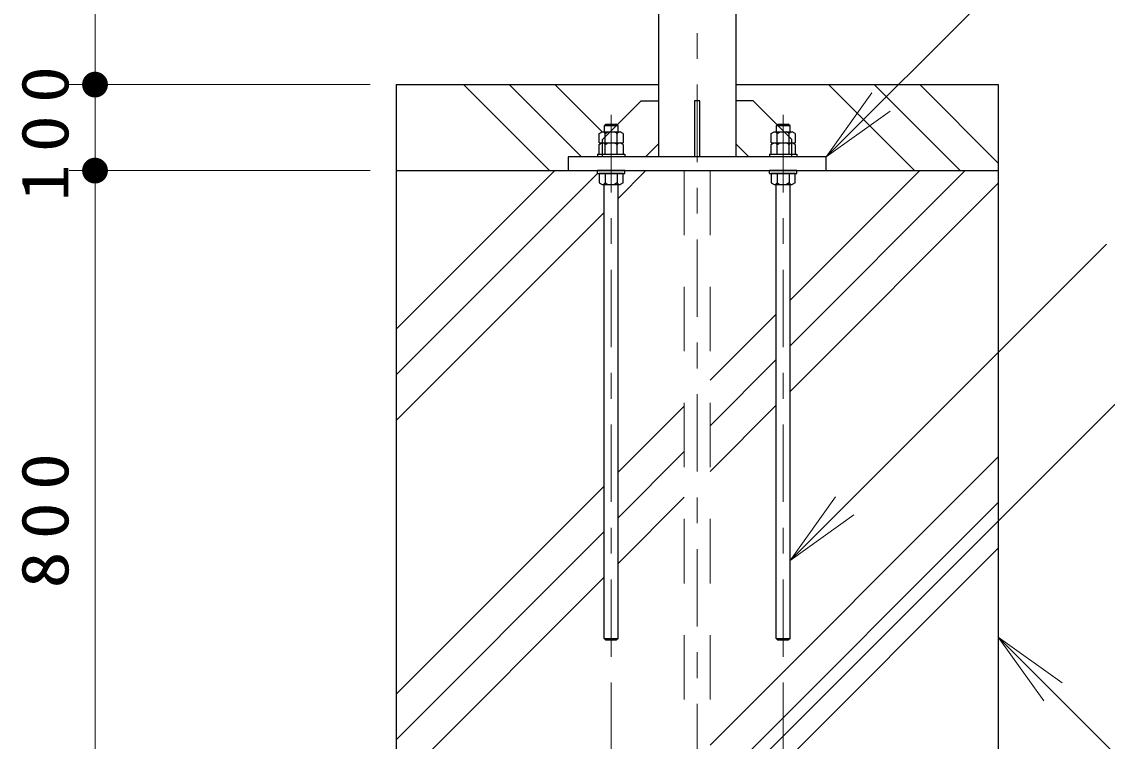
# Model space of a CAD drawing. Units: millimetres on the paper, scale 1:30. Extents: x 895 to 1260, y 297 to 554.
# Drawn here: x 937.57 to 979.64, y 373.96 to 401.85 of the extents above; entities that cross this region are included whole.
import ezdxf

# ---------------------------------------------------------------- set-up
doc = ezdxf.new("R2010")
doc.units = ezdxf.units.MM
doc.linetypes.add('USER1', pattern=[4.5, 2.5, -2])
doc.linetypes.add('USER2', pattern=[6, 3, -1, 1, -1])
doc.layers.add('1_30', color=131, linetype='Continuous', lineweight=25)
doc.styles.add('ＭＳ ゴシック', font='')
doc.styles.get('ＭＳ ゴシック').set_extended_font_data('MS Gothic')

# ---------------------------------------------------------------- blocks, each defined once
blk = doc.blocks.new('filled_dot')
at = {"color": 0, "linetype": 'Continuous', "lineweight": -2, "const_width": 1.25}
blk.add_lwpolyline([(-0.625, 0, 1), (0.625, 0, 1)], format="xyb", close=True, dxfattribs=at)
blk = doc.blocks.new('open_arrow')
at = {"color": 0, "linetype": 'Continuous', "lineweight": -2}
blk.add_lwpolyline([(7.5, 1.25), (0, 0), (7.5, -1.25)], dxfattribs=at)

msp = doc.modelspace()

# ---------------------------------------------------------------- linework, layer by layer
at = {"layer": '1_30', "color": 2, "linetype": 'USER2', "lineweight": 13}
msp.add_line((963.748, 495.414), (963.748, 364.08), dxfattribs=at)
at = {"layer": '1_30', "color": 7, "lineweight": 13}
for p, q in [((940.415, 399.414), (940.415, 408.724)), ((968.748, 396.614), (979.621, 407.487)), ((951.082, 399.414), (939.415, 399.414)), ((940.415, 396.081), (940.415, 399.414)), ((958.028, 396.081), (954.695, 399.414)), ((959.263, 396.614), (956.463, 399.414)), ((960.062, 397.583), (958.231, 399.414)), ((972.171, 396.081), (968.837, 399.414)), ((973.938, 396.081), (970.605, 399.414)), ((975.415, 396.372), (972.373, 399.414)), ((951.082, 396.081), (939.415, 396.081)), ((940.415, 369.414), (940.415, 396.081)), ((952.082, 389.932), (958.231, 396.081)), ((952.082, 388.164), (959.892, 395.974)), ((960.682, 394.996), (961.766, 396.081)), ((967.348, 389.289), (974.141, 396.081)), ((967.348, 391.056), (972.373, 396.081)), ((967.348, 387.521), (975.415, 395.588)), ((952.082, 386.396), (960.148, 394.463)), ((967.348, 380.968), (979.614, 393.234)), ((964.248, 387.956), (966.815, 390.523)), ((964.248, 386.189), (966.815, 388.755)), ((964.34, 371.428), (981.288, 388.377)), ((960.682, 384.39), (963.248, 386.956)), ((964.248, 384.421), (966.815, 386.988)), ((960.682, 382.622), (963.248, 385.189)), ((964.248, 373.814), (975.415, 384.981)), ((952.082, 375.79), (960.148, 383.856)), ((960.682, 380.854), (963.248, 383.421)), ((964.248, 372.047), (975.415, 383.213)), ((952.082, 374.022), (960.148, 382.089)), ((964.248, 370.279), (975.415, 381.445)), ((952.082, 372.254), (960.148, 380.321)), ((975.415, 378), (981.642, 371.774)), ((960.415, 376.237), (960.415, 358.042)), ((967.082, 376.237), (967.082, 358.042))]:
    msp.add_line(p, q, dxfattribs=at)
at = {"layer": '1_30', "color": 4}
for p, q in [((962.248, 404.714), (962.248, 396.614)), ((965.248, 404.714), (965.248, 396.614)), ((963.848, 398.781), (963.648, 398.781)), ((963.648, 398.781), (963.648, 396.614)), ((963.848, 396.614), (963.848, 398.781)), ((968.748, 396.614), (958.748, 396.614)), ((958.748, 396.614), (958.748, 396.081)), ((968.748, 396.081), (968.748, 396.614)), ((958.748, 396.081), (968.748, 396.081))]:
    msp.add_line(p, q, dxfattribs=at)
at = {"layer": '1_30', "color": 7}
for p, q in [((952.082, 399.414), (952.082, 369.414)), ((952.082, 399.414), (962.248, 399.414)), ((965.248, 399.414), (975.415, 399.414)), ((975.415, 399.414), (975.415, 369.414)), ((960.082, 397.281), (961.582, 398.781)), ((961.582, 398.781), (962.248, 398.781)), ((965.915, 398.781), (965.248, 398.781)), ((967.415, 397.281), (965.915, 398.781)), ((960.082, 396.614), (960.082, 397.281)), ((967.415, 396.614), (967.415, 397.281)), ((962.248, 397.114), (961.748, 396.614)), ((965.248, 397.114), (965.748, 396.614)), ((952.082, 396.081), (975.415, 396.081))]:
    msp.add_line(p, q, dxfattribs=at)
at = {"layer": '1_30', "color": 190, "linetype": 'USER2', "lineweight": 13}
for p, q in [((960.415, 377.237), (960.415, 398.492)), ((967.082, 377.237), (967.082, 398.492)), ((960.415, 396.515), (960.415, 396.354)), ((967.082, 396.515), (967.082, 396.354))]:
    msp.add_line(p, q, dxfattribs=at)
at = {"layer": '1_30', "color": 190}
for p, q in [((959.953, 397.521), (960.069, 397.588)), ((960.069, 397.588), (960.761, 397.588)), ((960.184, 397.521), (960.118, 397.588)), ((960.148, 397.814), (960.215, 397.881)), ((960.148, 397.814), (960.148, 397.588)), ((960.682, 397.814), (960.148, 397.814)), ((960.184, 397.521), (960.29, 397.588)), ((960.215, 397.881), (960.615, 397.881)), ((960.646, 397.521), (960.54, 397.588)), ((960.682, 397.814), (960.615, 397.881)), ((960.646, 397.521), (960.713, 397.588)), ((960.682, 397.588), (960.682, 397.814)), ((960.877, 397.521), (960.761, 397.588)), ((966.62, 397.521), (966.736, 397.588)), ((966.736, 397.588), (967.428, 397.588)), ((966.851, 397.521), (966.784, 397.588)), ((966.815, 397.814), (966.882, 397.881)), ((966.815, 397.814), (966.815, 397.588)), ((967.348, 397.814), (966.815, 397.814)), ((966.851, 397.521), (966.957, 397.588)), ((966.882, 397.881), (967.282, 397.881)), ((967.313, 397.521), (967.207, 397.588)), ((967.348, 397.814), (967.282, 397.881)), ((967.313, 397.521), (967.379, 397.588)), ((967.348, 397.588), (967.348, 397.814)), ((967.543, 397.521), (967.428, 397.588)), ((959.953, 397.154), (959.953, 397.521)), ((959.953, 397.154), (960.877, 397.154)), ((959.953, 397.088), (960.069, 397.154)), ((960.069, 397.154), (960.761, 397.154)), ((960.184, 397.088), (960.118, 397.154)), ((960.184, 397.154), (960.184, 397.521)), ((960.184, 397.088), (960.29, 397.154)), ((960.646, 397.088), (960.54, 397.154)), ((960.646, 397.154), (960.646, 397.521)), ((960.646, 397.088), (960.713, 397.154)), ((960.877, 397.088), (960.761, 397.154)), ((960.877, 397.521), (960.877, 397.154)), ((966.62, 397.154), (966.62, 397.521)), ((966.62, 397.154), (967.543, 397.154)), ((966.62, 397.088), (966.736, 397.154)), ((966.736, 397.154), (967.428, 397.154)), ((966.851, 397.088), (966.784, 397.154)), ((966.851, 397.154), (966.851, 397.521)), ((966.851, 397.088), (966.957, 397.154)), ((967.313, 397.088), (967.207, 397.154)), ((967.313, 397.154), (967.313, 397.521)), ((967.313, 397.088), (967.379, 397.154)), ((967.543, 397.088), (967.428, 397.154)), ((967.543, 397.521), (967.543, 397.154)), ((959.882, 396.721), (960.948, 396.721)), ((959.882, 396.721), (959.882, 396.614)), ((959.953, 396.721), (959.953, 397.088)), ((960.184, 396.721), (960.184, 397.088)), ((960.646, 396.721), (960.646, 397.088)), ((960.877, 397.088), (960.877, 396.721)), ((960.948, 396.721), (960.948, 396.614)), ((966.548, 396.721), (967.615, 396.721)), ((966.548, 396.721), (966.548, 396.614)), ((966.62, 396.721), (966.62, 397.088)), ((966.851, 396.721), (966.851, 397.088)), ((967.313, 396.721), (967.313, 397.088)), ((967.543, 397.088), (967.543, 396.721)), ((967.615, 396.721), (967.615, 396.614)), ((959.882, 395.974), (959.882, 396.081)), ((960.948, 396.081), (959.882, 396.081)), ((959.882, 395.974), (960.948, 395.974)), ((960.877, 395.974), (959.953, 395.974)), ((959.953, 395.974), (959.953, 395.608)), ((960.184, 395.974), (960.184, 395.608)), ((960.646, 395.974), (960.646, 395.608)), ((960.877, 395.608), (960.877, 395.974)), ((960.948, 395.974), (960.948, 396.081)), ((966.548, 395.974), (966.548, 396.081)), ((967.615, 396.081), (966.548, 396.081)), ((966.548, 395.974), (967.615, 395.974)), ((967.543, 395.974), (966.62, 395.974)), ((966.62, 395.974), (966.62, 395.608)), ((966.851, 395.974), (966.851, 395.608)), ((967.313, 395.974), (967.313, 395.608)), ((967.543, 395.608), (967.543, 395.974)), ((967.615, 395.974), (967.615, 396.081)), ((959.953, 395.608), (960.069, 395.541)), ((960.069, 395.541), (960.761, 395.541)), ((960.184, 395.608), (960.118, 395.541)), ((960.148, 377.948), (960.148, 395.541)), ((960.184, 395.608), (960.29, 395.541)), ((960.646, 395.608), (960.54, 395.541)), ((960.646, 395.608), (960.713, 395.541)), ((960.682, 377.948), (960.682, 395.541)), ((960.877, 395.608), (960.761, 395.541)), ((966.62, 395.608), (966.736, 395.541)), ((966.736, 395.541), (967.428, 395.541)), ((966.851, 395.608), (966.784, 395.541)), ((966.815, 377.948), (966.815, 395.541)), ((966.851, 395.608), (966.957, 395.541)), ((967.313, 395.608), (967.207, 395.541)), ((967.313, 395.608), (967.379, 395.541)), ((967.348, 377.948), (967.348, 395.541)), ((967.543, 395.608), (967.428, 395.541)), ((960.148, 377.948), (960.215, 377.881)), ((960.148, 377.948), (960.682, 377.948)), ((960.615, 377.881), (960.215, 377.881)), ((960.682, 377.948), (960.615, 377.881)), ((966.815, 377.948), (966.882, 377.881)), ((966.815, 377.948), (967.348, 377.948)), ((967.282, 377.881), (966.882, 377.881)), ((967.348, 377.948), (967.282, 377.881))]:
    msp.add_line(p, q, dxfattribs=at)
at = {"layer": '1_30', "color": 7, "linetype": 'USER1', "lineweight": 13}
for p, q in [((963.248, 396.081), (963.248, 369.414)), ((964.248, 396.081), (964.248, 369.414))]:
    msp.add_line(p, q, dxfattribs=at)

# ---------------------------------------------------------------- block references
at = {"layer": '1_30', "color": 7, "lineweight": 13, "xscale": 0.4, "yscale": 0.4}
for name, p, rotation in [('filled_dot', (940.415, 399.414), 270), ('filled_dot', (940.415, 399.414), 90), ('open_arrow', (968.748, 396.614), 45), ('filled_dot', (940.415, 396.081), 270), ('filled_dot', (940.415, 396.081), 90), ('open_arrow', (967.348, 380.968), 45), ('open_arrow', (975.415, 378), 315)]:
    msp.add_blockref(name, p, dxfattribs=dict(at, rotation=rotation))

# ---------------------------------------------------------------- texts
at = {"layer": '1_30', "color": 7, "char_height": 1.833, "attachment_point": 8, "rotation": 90, "style": 'ＭＳ ゴシック'}
for s, insert in [('\\T1.33;\\W1.15;100', (939.415, 397.748)), ('\\T1.33;\\W1.15;800', (939.415, 382.748))]:
    msp.add_mtext(s, dxfattribs=dict(at, insert=insert))

doc.saveas('drawing.dxf')
